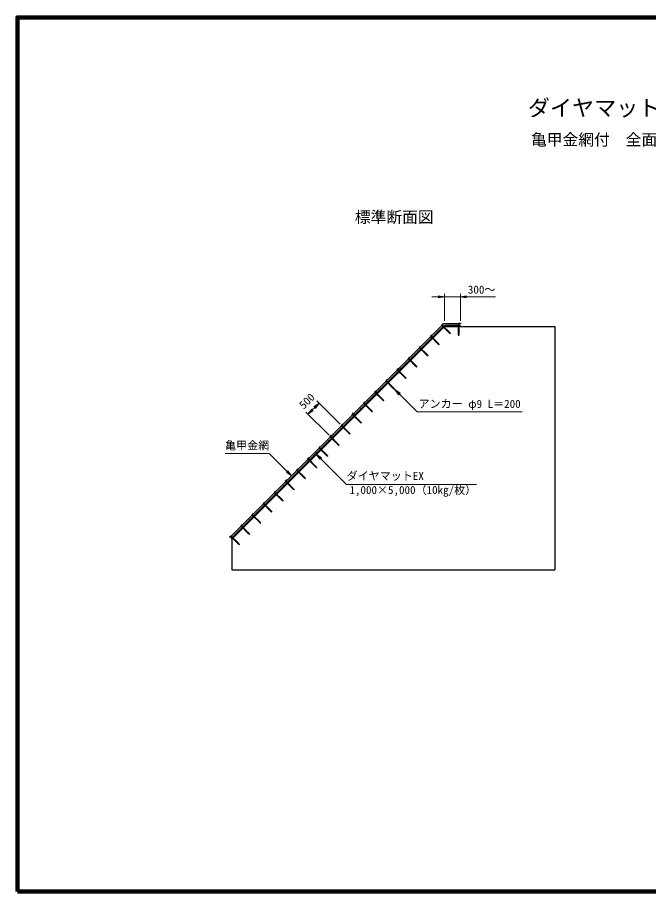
# Model space of a CAD drawing. Units: millimetres, scale not verified. Extents: x 690 to 40690, y 684 to 28809.
# Drawn here: x 690 to 20690, y 684 to 28384 of the extents above; entities that cross this region are included whole.
import ezdxf
from ezdxf.enums import TextEntityAlignment as Align

# ---------------------------------------------------------------- set-up
doc = ezdxf.new("R2010")
doc.units = ezdxf.units.MM
doc.header["$LTSCALE"] = 100
for name, color, linetype, lineweight in [('C-STR', 7, 'Continuous', 25), ('C-STR-DIM', 1, 'Continuous', 13), ('C-STR-HTXT', 1, 'Continuous', 13), ('C-TTL', 2, 'Continuous', 140)]:
    doc.layers.add(name, color=color, linetype=linetype, lineweight=lineweight)
doc.layers.add('C-TTL-TXT', color=3, linetype='Continuous')
doc.styles.add('ＭＳ ゴシック', font='')
doc.styles.get('ＭＳ ゴシック').set_extended_font_data('MS Gothic')

msp = doc.modelspace()

# ---------------------------------------------------------------- hatches: boundary and pattern name
at = {"layer": 'C-STR-HTXT'}
for points in [[(12650.6, 16591.2), (12814.4, 16476.5), (12765.3, 16427.4)], [(10161.5, 14546.3), (10325.3, 14431.6), (10276.2, 14382.4)], [(9376.3, 13857.1), (9212.4, 13971.8), (9261.6, 14020.9)]]:
    msp.add_hatch(color=256, dxfattribs=at).paths.add_polyline_path(points)

# ---------------------------------------------------------------- linework, layer by layer
at = {"layer": 'C-STR', "color": 1}
for p in [(7424.8, 11905.6), (14726.7, 18674.4)]:
    msp.add_line(p, (14193.5, 18674.4), dxfattribs=at)
at = {"layer": 'C-STR'}
for p, q in [((7481, 11848.7), (14226.3, 18594)), ((14129.2, 18635.5), (14171.6, 18677.9)), ((14376.7, 18388), (14129.2, 18635.5)), ((14184.3, 18665.2), (14154.6, 18635.5)), ((14389.4, 18400.7), (14154.6, 18635.5)), ((14171.6, 18677.9), (14184.3, 18665.2)), ((14226.3, 18594), (14726.3, 18594)), ((14226.3, 18594), (14726.3, 18594)), ((14666.3, 18342.4), (14666.3, 18692.4)), ((14666.3, 18692.4), (14726.3, 18692.4)), ((14684.3, 18342.4), (14684.3, 18674.4)), ((14726.3, 18674.4), (14684.3, 18674.4)), ((14726.3, 18692.4), (14726.3, 18674.4)), ((14726.3, 18594), (14726.3, 18611.7)), ((14726.3, 18594), (17726.3, 18594)), ((17726.3, 18594), (17726.3, 10876.4)), ((13775.6, 18281.9), (13818, 18324.3)), ((13830.8, 18311.6), (13801.1, 18281.9)), ((13818, 18324.3), (13830.8, 18311.6)), ((14418.4, 18359), (14376.7, 18388)), ((14418.4, 18359), (14389.4, 18400.7)), ((14675.3, 18292.4), (14666.3, 18342.4)), ((14675.3, 18292.4), (14684.3, 18342.4)), ((14023.1, 18034.4), (13775.6, 18281.9)), ((14035.8, 18047.2), (13801.1, 18281.9)), ((14064.8, 18005.4), (14023.1, 18034.4)), ((14064.8, 18005.4), (14035.8, 18047.2)), ((13422.1, 17928.4), (13464.5, 17970.8)), ((13669.6, 17680.9), (13422.1, 17928.4)), ((13477.2, 17958.1), (13447.5, 17928.4)), ((13682.3, 17693.6), (13447.5, 17928.4)), ((13464.5, 17970.8), (13477.2, 17958.1)), ((13068.5, 17574.8), (13110.9, 17617.2)), ((13316, 17327.3), (13068.5, 17574.8)), ((13123.7, 17604.5), (13094, 17574.8)), ((13328.7, 17340), (13094, 17574.8)), ((13110.9, 17617.2), (13123.7, 17604.5)), ((13711.3, 17651.9), (13669.6, 17680.9)), ((13711.3, 17651.9), (13682.3, 17693.6)), ((12715, 17221.3), (12757.4, 17263.7)), ((12962.4, 16973.8), (12715, 17221.3)), ((12770.1, 17251), (12740.4, 17221.3)), ((12975.2, 16986.5), (12740.4, 17221.3)), ((12757.4, 17263.7), (12770.1, 17251)), ((13357.7, 17298.3), (13316, 17327.3)), ((13357.7, 17298.3), (13328.7, 17340)), ((12361.4, 16867.7), (12403.8, 16910.1)), ((12416.6, 16897.4), (12386.9, 16867.7)), ((12403.8, 16910.1), (12416.6, 16897.4)), ((13004.2, 16944.8), (12962.4, 16973.8)), ((13004.2, 16944.8), (12975.2, 16986.5)), ((12608.9, 16620.2), (12361.4, 16867.7)), ((12621.6, 16632.9), (12386.9, 16867.7)), ((12650.6, 16591.2), (12608.9, 16620.2)), ((12650.6, 16591.2), (12621.6, 16632.9)), ((12007.9, 16514.1), (12050.3, 16556.6)), ((12255.3, 16266.7), (12007.9, 16514.1)), ((12063, 16543.8), (12033.3, 16514.1)), ((12268.1, 16279.4), (12033.3, 16514.1)), ((12050.3, 16556.6), (12063, 16543.8)), ((11654.3, 16160.6), (11696.7, 16203)), ((11901.8, 15913.1), (11654.3, 16160.6)), ((11709.5, 16190.3), (11679.8, 16160.6)), ((11914.5, 15925.8), (11679.8, 16160.6)), ((11696.7, 16203), (11709.5, 16190.3)), ((12297.1, 16237.7), (12255.3, 16266.7)), ((12297.1, 16237.7), (12268.1, 16279.4)), ((11300.7, 15807), (11343.2, 15849.5)), ((11548.2, 15559.6), (11300.7, 15807)), ((11355.9, 15836.7), (11326.2, 15807)), ((11561, 15572.3), (11326.2, 15807)), ((11343.2, 15849.5), (11355.9, 15836.7)), ((11943.5, 15884.1), (11901.8, 15913.1)), ((11943.5, 15884.1), (11914.5, 15925.8)), ((11590, 15530.6), (11548.2, 15559.6)), ((11590, 15530.6), (11561, 15572.3)), ((10947.2, 15453.5), (10989.6, 15495.9)), ((11194.7, 15206), (10947.2, 15453.5)), ((11002.3, 15483.2), (10972.6, 15453.5)), ((11207.4, 15218.7), (10972.6, 15453.5)), ((10989.6, 15495.9), (11002.3, 15483.2)), ((10593.6, 15099.9), (10636.1, 15142.4)), ((10841.1, 14852.4), (10593.6, 15099.9)), ((10648.8, 15129.6), (10619.1, 15099.9)), ((10853.9, 14865.2), (10619.1, 15099.9)), ((10636.1, 15142.4), (10648.8, 15129.6)), ((11236.4, 15177), (11194.7, 15206)), ((11236.4, 15177), (11207.4, 15218.7)), ((10240.1, 14746.4), (10282.5, 14788.8)), ((10487.6, 14498.9), (10240.1, 14746.4)), ((10295.2, 14776.1), (10265.5, 14746.4)), ((10500.3, 14511.6), (10265.5, 14746.4)), ((10282.5, 14788.8), (10295.2, 14776.1)), ((10882.8, 14823.5), (10841.1, 14852.4)), ((10882.8, 14823.5), (10853.9, 14865.2)), ((9886.5, 14392.8), (9929, 14435.3)), ((9941.7, 14422.5), (9912, 14392.8)), ((9929, 14435.3), (9941.7, 14422.5)), ((10529.3, 14469.9), (10487.6, 14498.9)), ((10529.3, 14469.9), (10500.3, 14511.6)), ((10134, 14145.3), (9886.5, 14392.8)), ((10146.7, 14158.1), (9912, 14392.8)), ((10175.7, 14116.3), (10134, 14145.3)), ((10175.7, 14116.3), (10146.7, 14158.1)), ((9533, 14039.3), (9575.4, 14081.7)), ((9780.5, 13791.8), (9533, 14039.3)), ((9588.1, 14069), (9558.4, 14039.3)), ((9793.2, 13804.5), (9558.4, 14039.3)), ((9575.4, 14081.7), (9588.1, 14069)), ((9611.8, 14021.7), (9622.9, 14032.8)), ((9179.4, 13685.7), (9221.9, 13728.1)), ((9426.9, 13438.2), (9179.4, 13685.7)), ((9234.6, 13715.4), (9204.9, 13685.7)), ((9439.6, 13451), (9204.9, 13685.7)), ((9221.9, 13728.1), (9234.6, 13715.4)), ((9822.2, 13762.8), (9780.5, 13791.8)), ((9822.2, 13762.8), (9793.2, 13804.5)), ((8825.9, 13332.2), (8868.3, 13374.6)), ((9073.4, 13084.7), (8825.9, 13332.2)), ((8881, 13361.9), (8851.3, 13332.2)), ((9086.1, 13097.4), (8851.3, 13332.2)), ((8868.3, 13374.6), (8881, 13361.9)), ((9468.6, 13409.2), (9426.9, 13438.2)), ((9468.6, 13409.2), (9439.6, 13451)), ((8472.3, 12978.6), (8514.7, 13021)), ((8514.7, 13021), (8527.5, 13008.3)), ((9115.1, 13055.7), (9073.4, 13084.7)), ((9115.1, 13055.7), (9086.1, 13097.4)), ((8719.8, 12731.1), (8472.3, 12978.6)), ((8527.5, 13008.3), (8497.8, 12978.6)), ((8732.5, 12743.9), (8497.8, 12978.6)), ((8761.5, 12702.1), (8732.5, 12743.9)), ((8118.8, 12625.1), (8161.2, 12667.5)), ((8366.3, 12377.6), (8118.8, 12625.1)), ((8173.9, 12654.8), (8144.2, 12625.1)), ((8379, 12390.3), (8144.2, 12625.1)), ((8161.2, 12667.5), (8173.9, 12654.8)), ((8761.5, 12702.1), (8719.8, 12731.1)), ((7765.2, 12271.5), (7807.6, 12313.9)), ((8012.7, 12024), (7765.2, 12271.5)), ((7820.4, 12301.2), (7790.7, 12271.5)), ((8025.4, 12036.7), (7790.7, 12271.5)), ((7807.6, 12313.9), (7820.4, 12301.2)), ((8408, 12348.6), (8366.3, 12377.6)), ((8408, 12348.6), (8379, 12390.3)), ((7454.1, 11960.4), (7411.7, 11918)), ((7411.7, 11918), (7424.4, 11905.2)), ((7424.4, 11905.2), (7454.1, 11934.9)), ((7701.6, 11712.9), (7454.1, 11960.4)), ((7688.8, 11700.2), (7454.1, 11934.9)), ((8054.4, 11995), (8012.7, 12024)), ((8054.4, 11995), (8025.4, 12036.7)), ((7481, 11848.7), (7461.3, 11868.3)), ((7481, 11848.7), (7481, 10876.4)), ((7730.6, 11671.2), (7688.8, 11700.2)), ((7730.6, 11671.2), (7701.6, 11712.9)), ((7481, 10876.4), (17726.3, 10876.4))]:
    msp.add_line(p, q, dxfattribs=at)
for centre, radius, start, end in [((14281, 18450.2), 170.2, 113.2756, 156.7244), ((14286.7, 18461.1), 162.7, 67.76751, 116.65831), ((14348.3, 18453.6), 170.2, 79.33472, 100.66528), ((14411.3, 18453.6), 170.2, 68.2756, 111.7244), ((14474.3, 18453.6), 170.2, 79.33472, 100.66528), ((14537.3, 18453.6), 170.2, 68.2756, 111.7244), ((14600.3, 18453.6), 170.2, 79.33472, 100.66528), ((14663.3, 18453.6), 170.2, 68.2756, 111.7244), ((14013.7, 18182.9), 170.2, 113.2756, 156.7244), ((14058.2, 18227.4), 170.2, 124.33472, 145.66528), ((14102.8, 18272), 170.2, 113.2756, 156.7244), ((14147.3, 18316.5), 170.2, 124.33472, 145.66528), ((14191.9, 18361.1), 170.2, 113.2756, 156.7244), ((14236.4, 18405.6), 170.2, 124.33472, 145.66528), ((13701.8, 17871), 170.2, 124.33472, 145.66528), ((13746.4, 17915.6), 170.2, 113.2756, 156.7244), ((13790.9, 17960.1), 170.2, 124.33472, 145.66528), ((13835.5, 18004.7), 170.2, 113.2756, 156.7244), ((13880, 18049.2), 170.2, 124.33472, 145.66528), ((13924.6, 18093.8), 170.2, 113.2756, 156.7244), ((13969.1, 18138.3), 170.2, 124.33472, 145.66528), ((13434.5, 17603.7), 170.2, 124.33472, 145.66528), ((13479.1, 17648.3), 170.2, 113.2756, 156.7244), ((13523.6, 17692.8), 170.2, 124.33472, 145.66528), ((13568.2, 17737.4), 170.2, 113.2756, 156.7244), ((13612.7, 17781.9), 170.2, 124.33472, 145.66528), ((13657.3, 17826.5), 170.2, 113.2756, 156.7244), ((13167.3, 17336.5), 170.2, 124.33472, 145.66528), ((13211.8, 17381), 170.2, 113.2756, 156.7244), ((13256.4, 17425.6), 170.2, 124.33472, 145.66528), ((13300.9, 17470.1), 170.2, 113.2756, 156.7244), ((13345.5, 17514.6), 170.2, 124.33472, 145.66528), ((13390, 17559.2), 170.2, 113.2756, 156.7244), ((12855.4, 17024.6), 170.2, 113.2756, 156.7244), ((12900, 17069.2), 170.2, 124.33472, 145.66528), ((12944.5, 17113.7), 170.2, 113.2756, 156.7244), ((12989.1, 17158.3), 170.2, 124.33472, 145.66528), ((13033.6, 17202.8), 170.2, 113.2756, 156.7244), ((13078.2, 17247.4), 170.2, 124.33472, 145.66528), ((13122.7, 17291.9), 170.2, 113.2756, 156.7244), ((12588.1, 16757.3), 170.2, 113.2756, 156.7244), ((12632.7, 16801.9), 170.2, 124.33472, 145.66528), ((12677.2, 16846.4), 170.2, 113.2756, 156.7244), ((12721.8, 16891), 170.2, 124.33472, 145.66528), ((12766.3, 16935.5), 170.2, 113.2756, 156.7244), ((12810.9, 16980.1), 170.2, 124.33472, 145.66528), ((12320.9, 16490.1), 170.2, 113.2756, 156.7244), ((12365.4, 16534.6), 170.2, 124.33472, 145.66528), ((12410, 16579.1), 170.2, 113.2756, 156.7244), ((12454.5, 16623.7), 170.2, 124.33472, 145.66528), ((12499, 16668.2), 170.2, 113.2756, 156.7244), ((12543.6, 16712.8), 170.2, 124.33472, 145.66528), ((12053.6, 16222.8), 170.2, 113.2756, 156.7244), ((12098.1, 16267.3), 170.2, 124.33472, 145.66528), ((12142.7, 16311.9), 170.2, 113.2756, 156.7244), ((12187.2, 16356.4), 170.2, 124.33472, 145.66528), ((12231.8, 16401), 170.2, 113.2756, 156.7244), ((12276.3, 16445.5), 170.2, 124.33472, 145.66528), ((11786.3, 15955.5), 170.2, 113.2756, 156.7244), ((11830.8, 16000), 170.2, 124.33472, 145.66528), ((11875.4, 16044.6), 170.2, 113.2756, 156.7244), ((11919.9, 16089.1), 170.2, 124.33472, 145.66528), ((11964.5, 16133.7), 170.2, 113.2756, 156.7244), ((12009, 16178.2), 170.2, 124.33472, 145.66528), ((11519, 15688.2), 170.2, 113.2756, 156.7244), ((11563.5, 15732.7), 170.2, 124.33472, 145.66528), ((11608.1, 15777.3), 170.2, 113.2756, 156.7244), ((11652.6, 15821.8), 170.2, 124.33472, 145.66528), ((11697.2, 15866.4), 170.2, 113.2756, 156.7244), ((11741.7, 15910.9), 170.2, 124.33472, 145.66528), ((11207.2, 15376.4), 170.2, 124.33472, 145.66528), ((11251.7, 15420.9), 170.2, 113.2756, 156.7244), ((11296.3, 15465.5), 170.2, 124.33472, 145.66528), ((11340.8, 15510), 170.2, 113.2756, 156.7244), ((11385.4, 15554.5), 170.2, 124.33472, 145.66528), ((11429.9, 15599.1), 170.2, 113.2756, 156.7244), ((11474.4, 15643.6), 170.2, 124.33472, 145.66528), ((10939.9, 15109.1), 170.2, 124.33472, 145.66528), ((10984.4, 15153.6), 170.2, 113.2756, 156.7244), ((11029, 15198.2), 170.2, 124.33472, 145.66528), ((11073.5, 15242.7), 170.2, 113.2756, 156.7244), ((11118.1, 15287.3), 170.2, 124.33472, 145.66528), ((11162.6, 15331.8), 170.2, 113.2756, 156.7244), ((10672.6, 14841.8), 170.2, 124.33472, 145.66528), ((10717.1, 14886.3), 170.2, 113.2756, 156.7244), ((10761.7, 14930.9), 170.2, 124.33472, 145.66528), ((10806.2, 14975.4), 170.2, 113.2756, 156.7244), ((10850.8, 15020), 170.2, 124.33472, 145.66528), ((10895.3, 15064.5), 170.2, 113.2756, 156.7244), ((10360.8, 14530), 170.2, 113.2756, 156.7244), ((10405.3, 14574.5), 170.2, 124.33472, 145.66528), ((10449.9, 14619), 170.2, 113.2756, 156.7244), ((10494.4, 14663.6), 170.2, 124.33472, 145.66528), ((10538.9, 14708.1), 170.2, 113.2756, 156.7244), ((10583.5, 14752.7), 170.2, 124.33472, 145.66528), ((10628, 14797.2), 170.2, 113.2756, 156.7244), ((10093.5, 14262.7), 170.2, 113.2756, 156.7244), ((10138, 14307.2), 170.2, 124.33472, 145.66528), ((10182.6, 14351.8), 170.2, 113.2756, 156.7244), ((10227.1, 14396.3), 170.2, 124.33472, 145.66528), ((10271.7, 14440.9), 170.2, 113.2756, 156.7244), ((10316.2, 14485.4), 170.2, 124.33472, 145.66528), ((9826.2, 13995.4), 170.2, 113.2756, 156.7244), ((9870.7, 14039.9), 170.2, 124.33472, 145.66528), ((9915.3, 14084.5), 170.2, 113.2756, 156.7244), ((9959.8, 14129), 170.2, 124.33472, 145.66528), ((10004.4, 14173.6), 170.2, 113.2756, 156.7244), ((10048.9, 14218.1), 170.2, 124.33472, 145.66528), ((9558.9, 13728.1), 170.2, 113.2756, 156.7244), ((9603.4, 13772.6), 170.2, 124.33472, 145.66528), ((9648, 13817.2), 170.2, 113.2756, 156.7244), ((9692.5, 13861.7), 170.2, 124.33472, 145.66528), ((9737.1, 13906.3), 170.2, 113.2756, 156.7244), ((9781.6, 13950.8), 170.2, 124.33472, 145.66528), ((9291.6, 13460.8), 170.2, 113.2756, 156.7244), ((9336.2, 13505.4), 170.2, 124.33472, 145.66528), ((9380.7, 13549.9), 170.2, 113.2756, 156.7244), ((9425.3, 13594.4), 170.2, 124.33472, 145.66528), ((9469.8, 13639), 170.2, 113.2756, 156.7244), ((9514.3, 13683.5), 170.2, 124.33472, 145.66528), ((9024.3, 13193.5), 170.2, 113.2756, 156.7244), ((9068.9, 13238.1), 170.2, 124.33472, 145.66528), ((9113.4, 13282.6), 170.2, 113.2756, 156.7244), ((9158, 13327.2), 170.2, 124.33472, 145.66528), ((9202.5, 13371.7), 170.2, 113.2756, 156.7244), ((9247.1, 13416.3), 170.2, 124.33472, 145.66528), ((8712.5, 12881.7), 170.2, 124.33472, 145.66528), ((8757, 12926.2), 170.2, 113.2756, 156.7244), ((8801.6, 12970.8), 170.2, 124.33472, 145.66528), ((8846.1, 13015.3), 170.2, 113.2756, 156.7244), ((8890.7, 13059.9), 170.2, 124.33472, 145.66528), ((8935.2, 13104.4), 170.2, 113.2756, 156.7244), ((8979.8, 13149), 170.2, 124.33472, 145.66528), ((8445.2, 12614.4), 170.2, 124.33472, 145.66528), ((8489.8, 12658.9), 170.2, 113.2756, 156.7244), ((8534.3, 12703.5), 170.2, 124.33472, 145.66528), ((8578.8, 12748), 170.2, 113.2756, 156.7244), ((8623.4, 12792.6), 170.2, 124.33472, 145.66528), ((8667.9, 12837.1), 170.2, 113.2756, 156.7244), ((8177.9, 12347.1), 170.2, 124.33472, 145.66528), ((8222.5, 12391.7), 170.2, 113.2756, 156.7244), ((8267, 12436.2), 170.2, 124.33472, 145.66528), ((8311.6, 12480.8), 170.2, 113.2756, 156.7244), ((8356.1, 12525.3), 170.2, 124.33472, 145.66528), ((8400.7, 12569.9), 170.2, 113.2756, 156.7244), ((7866.1, 12035.3), 170.2, 113.2756, 156.7244), ((7910.6, 12079.8), 170.2, 124.33472, 145.66528), ((7955.2, 12124.4), 170.2, 113.2756, 156.7244), ((7999.7, 12168.9), 170.2, 124.33472, 145.66528), ((8044.3, 12213.5), 170.2, 113.2756, 156.7244), ((8088.8, 12258), 170.2, 124.33472, 145.66528), ((8133.4, 12302.6), 170.2, 113.2756, 156.7244), ((7598.8, 11768), 170.2, 113.2756, 143.88531), ((7643.3, 11812.5), 170.2, 124.33472, 145.66528), ((7687.9, 11857.1), 170.2, 113.2756, 156.7244), ((7732.4, 11901.6), 170.2, 124.33472, 145.66528), ((7777, 11946.2), 170.2, 113.2756, 156.7244), ((7821.5, 11990.7), 170.2, 124.33472, 145.66528)]:
    msp.add_arc(centre, radius, start, end, dxfattribs=at)
at = {"layer": 'C-STR-DIM'}
for p, q in [((14226.3, 19531.2), (13826.3, 19531.2)), ((14226.3, 18774), (14226.3, 19631.2)), ((14226.3, 19531.2), (14726.3, 19531.2)), ((14726.3, 18774), (14726.3, 19631.2)), ((14726.3, 19531.2), (15840, 19531.2)), ((10251.5, 16161.9), (9897.9, 15808.4)), ((10918.2, 15495.2), (10180.8, 16232.6)), ((10564.6, 15141.7), (9827.2, 15879.1))]:
    msp.add_line(p, q, dxfattribs=at)
for points in [[(14026.3, 19497.8), (14226.3, 19531.2), (14026.3, 19564.5)], [(14926.3, 19564.5), (14726.3, 19531.2), (14926.3, 19497.8)], [(10133.6, 15996.9), (10251.5, 16161.9), (10086.5, 16044.1)], [(10015.8, 15973.4), (9897.9, 15808.4), (10062.9, 15926.2)]]:
    msp.add_lwpolyline(points, dxfattribs=at)
at = {"layer": 'C-STR-HTXT'}
for p, q in [((12650.6, 16591.2), (13357.7, 15884.1)), ((13357.7, 15884.1), (16682.7, 15884.1)), ((8669.2, 14564.2), (7269.2, 14564.2)), ((9376.3, 13857.1), (8669.2, 14564.2)), ((10161.5, 14546.3), (11120.9, 13586.8)), ((11120.9, 13586.8), (15233.4, 13586.8))]:
    msp.add_line(p, q, dxfattribs=at)
for points in [[(12650.6, 16591.2), (12814.4, 16476.5), (12765.3, 16427.4)], [(10161.5, 14546.3), (10325.3, 14431.6), (10276.2, 14382.4)], [(9376.3, 13857.1), (9212.4, 13971.8), (9261.6, 14020.9)]]:
    msp.add_lwpolyline(points, close=True, dxfattribs=at)
at = {"layer": 'C-TTL'}
msp.add_lwpolyline([(690.4, 684.1), (40690.4, 684.1), (40690.4, 28384.1), (690.4, 28384.1)], close=True, dxfattribs=at)

# ---------------------------------------------------------------- texts
at = {"layer": 'C-STR-DIM', "color": 7, "style": 'ＭＳ ゴシック'}
msp.add_text('300～', height=256.6, dxfattribs=at).set_placement((15402.5, 19758.6), align=Align.MIDDLE_CENTER)
msp.add_text('500', height=256.6, rotation=45, dxfattribs=at).set_placement((9863, 16228.3), align=Align.MIDDLE_CENTER)
at = {"layer": 'C-STR-HTXT', "color": 7, "style": 'ＭＳ ゴシック'}
for s, p in [('アンカー φ9 L＝200', (15020.2, 15934.1)), ('亀甲金網', (7969.2, 14614.2)), ('ダイヤマットEX', (12345.9, 13649.4))]:
    msp.add_text(s, height=256.6, dxfattribs=at).set_placement(p, align=Align.BOTTOM_CENTER)
msp.add_text('1,000×5,000（10㎏/枚）', height=256.6, dxfattribs=at).set_placement((13220.9, 13536.8), align=Align.TOP_CENTER)
at = {"layer": 'C-TTL-TXT', "style": 'ＭＳ ゴシック'}
for s, height, p in [('ダイヤマットEX工 標準施工図', 513.2, (21589.8, 25777.1)), ('亀甲金網付\u3000全面客土入り 植生マット工', 366.6, (21589.8, 24697.1))]:
    msp.add_text(s, height=height, dxfattribs=at).set_placement(p, align=Align.TOP_CENTER)
at = {"layer": 'C-TTL-TXT', "color": 7, "style": 'ＭＳ ゴシック'}
msp.add_text('標準断面図', height=366.6, dxfattribs=at).set_placement((11381.7, 21765.4), align=Align.BOTTOM_LEFT)

doc.saveas('drawing.dxf')
